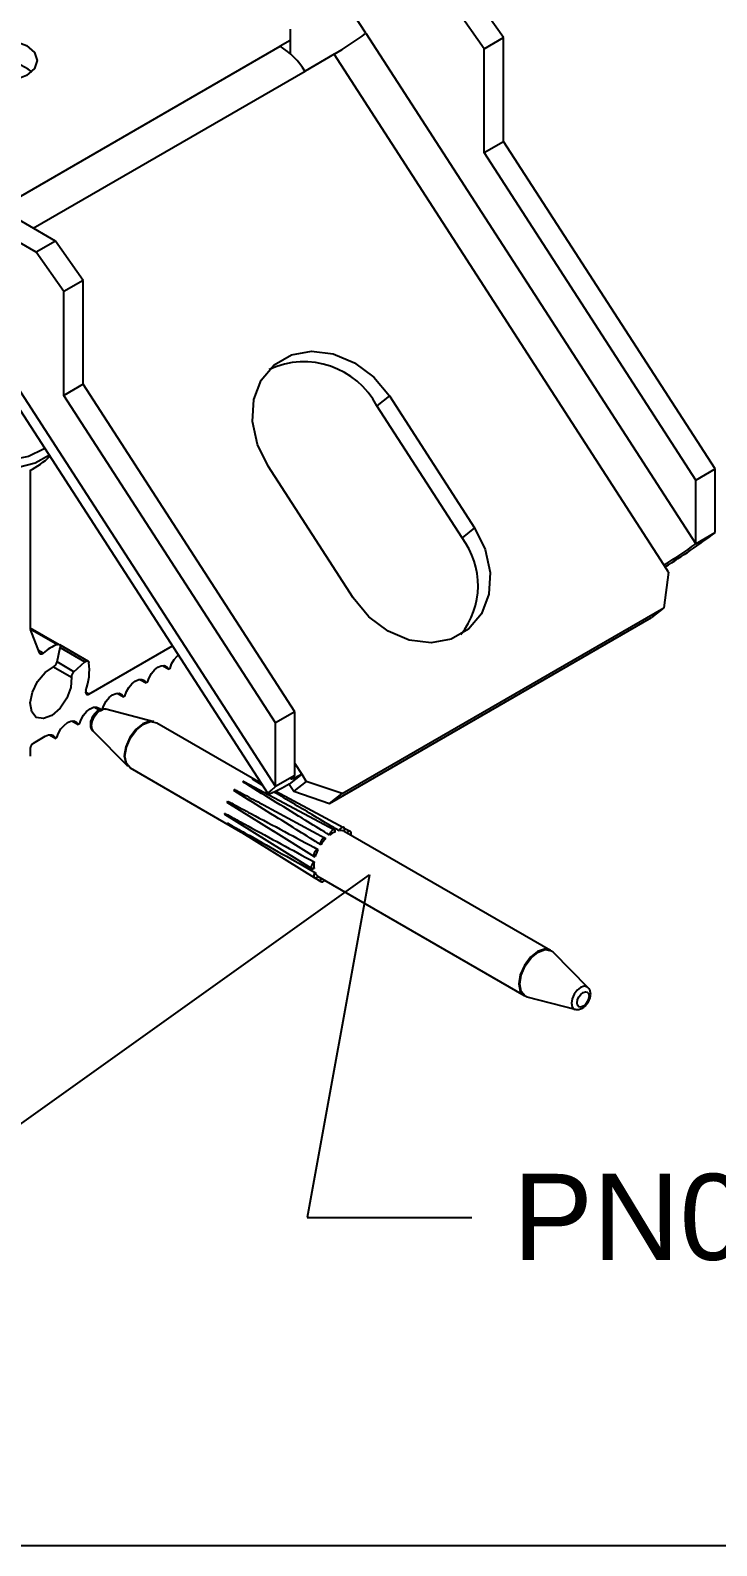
# Model space of a CAD drawing. Extents: x 0 to 9.71, y -8.92 to 0.
# Drawn here: x 2.93 to 4.431, y -8.919 to -5.609 of the extents above; entities that cross this region are included whole.
import ezdxf
from ezdxf import colors
from ezdxf.entities.mleader import LeaderData, LeaderLine
from ezdxf.math import Vec2, Vec3

# ---------------------------------------------------------------- set-up
doc = ezdxf.new("R2010")
doc.units = 0
doc.header["$LTSCALE"] = 0.5
doc.header["$MEASUREMENT"] = 0
for name, color, linetype in [('Brackets', 181, 'CONTINUOUS'), ('FAB DWG', 221, 'CONTINUOUS'), ('Hardware', 242, 'CONTINUOUS'), ('Housing', 150, 'CONTINUOUS')]:
    doc.layers.add(name, color=color, linetype=linetype)
doc.layers.add('Text-Unprinted', color=131, linetype='CONTINUOUS', plot=False)
doc.styles.get("Standard").update_dxf_attribs({"font": 'arial.ttf'})

msp = doc.modelspace()

# ---------------------------------------------------------------- linework, layer by layer
at = {"layer": 'Brackets', "transparency": 16777216}
for p, q in [((3.664, -5.6158), (3.5854, -5.4943)), ((3.9648, -5.6254), (3.9041, -5.5393)), ((3.9226, -5.6498), (3.8618, -5.5637)), ((3.4985, -5.6072), (3.4985, -5.6317)), ((3.664, -5.6158), (4.3852, -6.731)), ((3.9226, -5.6498), (3.9648, -5.6254)), ((3.9648, -5.8522), (3.9648, -5.6254)), ((2.8624, -5.9988), (3.4765, -5.6444)), ((3.4985, -5.6317), (3.4765, -5.6444)), ((3.4985, -5.6317), (3.4985, -5.6605)), ((3.9226, -5.8766), (3.9226, -5.6498)), ((3.5945, -5.6619), (3.5309, -5.6987)), ((4.3157, -6.7771), (3.5945, -5.6619)), ((2.9366, -6.0416), (3.5309, -5.6987)), ((3.9226, -5.8766), (3.9648, -5.8522)), ((4.4275, -6.5676), (3.9648, -5.8522)), ((4.3852, -6.592), (3.9226, -5.8766)), ((2.9429, -6.0941), (2.6948, -5.9509)), ((2.9852, -6.0697), (2.7371, -5.9265)), ((2.9852, -6.0697), (2.9429, -6.0941)), ((3.0459, -6.1558), (2.9852, -6.0697)), ((3.0036, -6.1802), (2.9429, -6.0941)), ((2.745, -6.1462), (3.4662, -7.2614)), ((3.0459, -6.1558), (3.0036, -6.1802)), ((3.0459, -6.3826), (3.0459, -6.1558)), ((3.4504, -7.2775), (2.7291, -6.1623)), ((3.0036, -6.407), (3.0036, -6.1802)), ((3.0459, -6.3826), (3.0036, -6.407)), ((3.5085, -7.0979), (3.0459, -6.3826)), ((3.4662, -7.1223), (3.0036, -6.407)), ((3.7153, -6.4082), (3.6882, -6.4299)), ((3.7153, -6.4082), (3.9017, -6.6963)), ((3.8745, -6.7181), (3.6882, -6.4299)), ((3.6365, -6.8494), (3.4502, -6.5612)), ((4.3852, -6.592), (4.4275, -6.5676)), ((4.4275, -6.7066), (4.4275, -6.5676)), ((4.3852, -6.731), (4.3852, -6.592)), ((3.9017, -6.6963), (3.8745, -6.7181)), ((4.3852, -6.731), (4.4275, -6.7066)), ((4.3259, -6.7928), (4.3157, -6.7771)), ((4.3259, -6.7928), (4.3155, -6.8707)), ((3.6118, -7.2768), (4.3155, -6.8707)), ((4.3155, -6.8707), (4.2884, -6.8924)), ((3.5846, -7.2985), (4.2884, -6.8924)), ((3.5085, -7.0979), (3.4662, -7.1223)), ((3.5085, -7.2369), (3.5085, -7.0979)), ((3.4662, -7.2614), (3.4662, -7.1223)), ((3.5085, -7.2109), (3.5236, -7.2343)), ((3.5085, -7.2369), (3.4662, -7.2614)), ((3.5236, -7.2343), (3.4964, -7.256)), ((3.5236, -7.2343), (3.5338, -7.25)), ((3.4964, -7.256), (3.5066, -7.2717)), ((3.5338, -7.25), (3.5066, -7.2717)), ((3.5066, -7.2717), (3.5846, -7.2985)), ((3.6118, -7.2768), (3.5338, -7.25)), ((3.5846, -7.2985), (3.6118, -7.2768))]:
    msp.add_line(p, q, dxfattribs=at)
at = {"layer": 'Brackets', "transparency": 16777216, "flags": 128}
for points in [[(2.9221, -5.7082), (2.8961, -5.7182), (2.8655, -5.7217), (2.8349, -5.7182), (2.8089, -5.7082), (2.7916, -5.6932), (2.7855, -5.6755), (2.7916, -5.6578), (2.8089, -5.6429), (2.8349, -5.6329), (2.8655, -5.6293), (2.8961, -5.6329), (2.9221, -5.6429), (2.9394, -5.6578), (2.9455, -5.6755), (2.9394, -5.6932), (2.9221, -5.7082)], [(3.4502, -6.5612), (3.4269, -6.5139), (3.4163, -6.4642), (3.4192, -6.4162), (3.4353, -6.3737), (3.4633, -6.3402), (3.5011, -6.3184), (3.5454, -6.3101), (3.5928, -6.3159), (3.6394, -6.3355), (3.6813, -6.3671), (3.7153, -6.4082)], [(3.9017, -6.6963), (3.9249, -6.7437), (3.9355, -6.7934), (3.9327, -6.8414), (3.9165, -6.8839), (3.8885, -6.9174), (3.8507, -6.9392), (3.8064, -6.9475), (3.759, -6.9416), (3.7125, -6.9221), (3.6705, -6.8905), (3.6365, -6.8494)], [(3.5236, -7.2343), (3.5159, -7.2386), (3.5095, -7.242), (3.5047, -7.2442), (3.5017, -7.2452), (3.5005, -7.2449), (3.5013, -7.2434), (3.504, -7.2407), (3.5085, -7.2369)], [(3.4964, -7.256), (3.481, -7.2647), (3.4682, -7.2714), (3.4586, -7.2758), (3.4526, -7.2778), (3.4503, -7.2773), (3.4519, -7.2743), (3.4573, -7.2689), (3.4662, -7.2614)]]:
    msp.add_lwpolyline(points, dxfattribs=at)
at = {"layer": 'Brackets', "transparency": 16777216}
for centre, radius, start, end in [((3.2631, -5.0875), 0.6632, 299.9811, 307.1902), ((3.3886, -5.7869), 0.1674, 31.817, 58.3266), ((2.8655, -5.7861), 0.1097, 51.7505, 128.0891), ((3.5283, -6.5144), 0.1808, 27.8416, 114.665), ((3.7363, -6.8219), 0.1729, 321.6202, 36.9167), ((3.6377, -5.6657), 1.3066, 301.3927, 307.1913), ((3.9843, -6.2027), 0.6632, 299.9811, 307.1902)]:
    msp.add_arc(centre, radius, start, end, dxfattribs=at)
at = {"layer": 'FAB DWG', "transparency": 16777216}
msp.add_arc((3.3776, -7.27), 0.00242, 103.5954, 178.8127, dxfattribs=at)
at = {"layer": 'Hardware', "transparency": 16777216}
for p, q in [((3.0955, -7.0919), (3.2001, -7.1192)), ((3.1436, -7.2171), (3.0676, -7.1402)), ((3.2066, -7.1218), (3.4343, -7.2532)), ((3.3908, -7.3609), (3.1491, -7.2214)), ((3.4375, -7.2581), (3.4158, -7.2453)), ((3.4173, -7.2447), (3.4349, -7.2541)), ((3.3973, -7.25), (3.5953, -7.356)), ((3.4674, -7.2716), (3.6152, -7.3507)), ((3.4627, -7.3593), (3.3607, -7.296)), ((3.4404, -7.3015), (3.5753, -7.3737)), ((3.5463, -7.4408), (3.3555, -7.3224)), ((3.5517, -7.4608), (3.3609, -7.3423)), ((3.5517, -7.4146), (3.4622, -7.3591)), ((3.6165, -7.3584), (4.068, -7.6189)), ((3.6166, -7.352), (3.6299, -7.3591)), ((3.5663, -7.4692), (3.5534, -7.4612)), ((4.0105, -7.7186), (3.559, -7.458)), ((4.0735, -7.6232), (4.1495, -7.7002)), ((4.1216, -7.7485), (4.017, -7.7212))]:
    msp.add_line(p, q, dxfattribs=at)
at = {"layer": 'Hardware', "transparency": 16777216, "flags": 128}
for points in [[(2.9619, -6.5222), (2.9593, -6.5247), (2.9261, -6.5403), (2.8855, -6.5483), (2.8425, -6.5479), (2.8021, -6.539), (2.7694, -6.5229), (2.7482, -6.5013), (2.741, -6.477), (2.7489, -6.4528), (2.7707, -6.4317), (2.8028, -6.4166)], [(2.9719, -6.5377), (2.9412, -6.5547), (2.9014, -6.5653), (2.8577, -6.5679), (2.8147, -6.5622), (2.7772, -6.5488), (2.7492, -6.5292), (2.7337, -6.5056), (2.7324, -6.4804), (2.7373, -6.468)], [(3.0676, -7.1402), (3.0653, -7.1368), (3.0638, -7.1288), (3.0653, -7.1191), (3.0696, -7.1091), (3.0761, -7.1004), (3.0837, -7.0942), (3.0914, -7.0916), (3.0955, -7.0919)], [(3.2001, -7.1192), (3.1918, -7.1186), (3.1763, -7.124), (3.1608, -7.1365), (3.1477, -7.1542), (3.1389, -7.1744), (3.1358, -7.1941)], [(3.1491, -7.2214), (3.1491, -7.2214), (3.1403, -7.2113), (3.1372, -7.1951), (3.1403, -7.1753), (3.1491, -7.155), (3.1623, -7.1372), (3.1779, -7.1247), (3.1934, -7.1193), (3.2066, -7.1218)], [(3.1358, -7.1941), (3.1389, -7.2102), (3.1436, -7.2171)], [(3.5763, -7.3746), (3.5746, -7.3735), (3.5724, -7.3735), (3.57, -7.3748), (3.5677, -7.377), (3.5659, -7.3799), (3.5648, -7.3831), (3.5645, -7.386), (3.5653, -7.3883)], [(3.5972, -7.3599), (3.5967, -7.3575), (3.5953, -7.356), (3.5932, -7.3557), (3.5909, -7.3565), (3.5885, -7.3584), (3.5864, -7.3611), (3.585, -7.3642), (3.5845, -7.3673)], [(3.6164, -7.3587), (3.6172, -7.3556), (3.6169, -7.3529), (3.6158, -7.3511), (3.614, -7.3503), (3.6117, -7.3507), (3.6093, -7.3523), (3.6071, -7.3547), (3.6054, -7.3577)], [(3.6312, -7.3669), (3.6316, -7.3652), (3.6318, -7.3623), (3.631, -7.3601), (3.6294, -7.3589), (3.6272, -7.3589), (3.6248, -7.36), (3.6227, -7.362)], [(3.5593, -7.3987), (3.5569, -7.3992), (3.5545, -7.4008), (3.5523, -7.4033), (3.5507, -7.4064), (3.55, -7.4095), (3.5501, -7.4122), (3.5511, -7.4142), (3.5529, -7.4151)], [(3.5507, -7.4258), (3.5483, -7.4278), (3.5463, -7.4306), (3.545, -7.4337), (3.5445, -7.4367), (3.545, -7.4392), (3.5463, -7.4408), (3.5483, -7.4412), (3.5507, -7.4405)], [(3.5529, -7.4487), (3.5511, -7.4517), (3.5501, -7.4548), (3.55, -7.4577), (3.5507, -7.4599), (3.5523, -7.4611), (3.5545, -7.4611), (3.5569, -7.4599), (3.5593, -7.4578)], [(3.5652, -7.4615), (3.5645, -7.4643), (3.5648, -7.467), (3.5659, -7.4689), (3.5677, -7.4697), (3.57, -7.4693), (3.5724, -7.4677), (3.5737, -7.4665)], [(4.068, -7.6189), (4.0548, -7.6164), (4.0392, -7.6218), (4.0237, -7.6343), (4.0105, -7.6521), (4.0016, -7.6725), (3.9986, -7.6922)], [(4.017, -7.7212), (4.0121, -7.7192), (4.0033, -7.7091), (4.0003, -7.693), (4.0033, -7.6733), (4.0121, -7.6531), (4.0252, -7.6354), (4.0407, -7.6229), (4.0562, -7.6175), (4.0694, -7.62), (4.0735, -7.6232)], [(3.9986, -7.6922), (4.0016, -7.7084), (4.0105, -7.7185), (4.0105, -7.7186)], [(4.1495, -7.7002), (4.1474, -7.6986), (4.141, -7.6974), (4.1333, -7.7), (4.1257, -7.7062), (4.1192, -7.7149), (4.1149, -7.7249), (4.1134, -7.7346), (4.1149, -7.7425), (4.1192, -7.7475), (4.1216, -7.7485)], [(4.1519, -7.7187), (4.1509, -7.7251), (4.1481, -7.7316), (4.1439, -7.7373), (4.1389, -7.7413), (4.1339, -7.7431), (4.1296, -7.7423), (4.1268, -7.739), (4.1258, -7.7338), (4.1268, -7.7275), (4.1296, -7.7209), (4.1339, -7.7152), (4.1389, -7.7112), (4.1439, -7.7094), (4.1481, -7.7103), (4.1509, -7.7135), (4.1519, -7.7187)]]:
    msp.add_lwpolyline(points, dxfattribs=at)
at = {"layer": 'Hardware', "transparency": 16777216}
for centre, radius, start, end in [((2.8653, -6.4339), 0.151, 295.0415, 315.5631), ((3.4169, -7.246), 0.00134, 76.1636, 147.9466), ((3.397, -7.2517), 0.00172, 81.2305, 169.4676), ((3.363, -7.2953), 0.00242, 121.1936, 196.3966), ((3.3569, -7.3213), 0.00172, 130.5385, 218.7749), ((3.3618, -7.3414), 0.00129, 150.4464, 225.4477), ((3.6426, -7.4391), 0.0925, 135.7519, 146.6562), ((3.6176, -7.41), 0.054, 112.1779, 127.8044), ((3.6089, -7.3808), 0.0233, 71.1714, 98.584), ((3.642, -7.4402), 0.0926, 153.3439, 164.2463), ((3.6043, -7.4332), 0.0541, 172.1909, 187.8091), ((3.5746, -7.4402), 0.0234, 201.3933, 228.7933)]:
    msp.add_arc(centre, radius, start, end, dxfattribs=at)
for points, knots in [([(3.0678, -7.14), (3.0674, -7.1397), (3.0652, -7.1381), (3.0631, -7.1331), (3.0618, -7.1257), (3.0631, -7.1166), (3.0674, -7.1068), (3.0745, -7.098), (3.0826, -7.0927), (3.09, -7.0907), (3.0938, -7.0918), (3.0951, -7.0921)], [0, 0, 0, 0, 0.022764, 0.124613, 0.235314, 0.368462, 0.515053, 0.662518, 0.818102, 0.938381, 1, 1, 1, 1]), ([(3.5653, -7.3883), (3.5615, -7.3859), (3.5415, -7.3735), (3.4781, -7.3341), (3.4185, -7.297), (3.3752, -7.27)], [0, 0, 0, 0, 0.058989, 0.315059, 1, 1, 1, 1]), ([(3.377, -7.2677), (3.3775, -7.2679), (3.3813, -7.27), (3.3984, -7.2791), (3.4191, -7.2901), (3.4364, -7.2994), (3.4405, -7.3016)], [0, 0, 0, 0, 0.023421, 0.18028, 0.807717, 1, 1, 1, 1]), ([(3.5845, -7.3673), (3.5808, -7.365), (3.5609, -7.3528), (3.4978, -7.3141), (3.4385, -7.2778), (3.3953, -7.2514)], [0, 0, 0, 0, 0.058989, 0.3150592, 1, 1, 1, 1]), ([(3.6054, -7.3577), (3.6017, -7.3555), (3.5818, -7.3437), (3.5343, -7.3155), (3.4906, -7.2896), (3.4631, -7.2733)], [0, 0, 0, 0, 0.07859, 0.419749, 1, 1, 1, 1]), ([(3.3617, -7.2932), (3.3622, -7.2935), (3.366, -7.2955), (3.3829, -7.3045), (3.4482, -7.3393), (3.5103, -7.3725), (3.5593, -7.3987)], [0, 0, 0, 0, 0.007458, 0.057409, 0.257212, 1, 1, 1, 1]), ([(3.3558, -7.32), (3.3562, -7.3202), (3.36, -7.3223), (3.3766, -7.3313), (3.4411, -7.3663), (3.5024, -7.3996), (3.5507, -7.4258)], [0, 0, 0, 0, 0.007458, 0.057409, 0.257212, 1, 1, 1, 1]), ([(3.3607, -7.3408), (3.3611, -7.341), (3.3648, -7.3431), (3.3812, -7.3524), (3.4448, -7.3881), (3.5052, -7.422), (3.5529, -7.4487)], [0, 0, 0, 0, 0.0074583, 0.057409, 0.2572117, 1, 1, 1, 1]), ([(4.1493, -7.7004), (4.1497, -7.7006), (4.1518, -7.7021), (4.1541, -7.7072), (4.1546, -7.712), (4.1549, -7.7146)], [0, 0, 0, 0, 0.082113, 0.505193, 1, 1, 1, 1]), ([(4.1549, -7.7146), (4.1546, -7.7177), (4.154, -7.7241), (4.1494, -7.7339), (4.1423, -7.7426), (4.1342, -7.7478), (4.1268, -7.7496), (4.1231, -7.7486), (4.1219, -7.7482)], [0, 0, 0, 0, 0.173764, 0.366506, 0.560374, 0.765446, 0.922263, 1, 1, 1, 1])]:
    msp.add_open_spline(points, degree=3, knots=knots, dxfattribs=at)
at = {"layer": 'Housing', "transparency": 16777216}
for p, q in [((2.9306, -5.6975), (2.9306, -5.7024)), ((2.9303, -6.5703), (2.9302, -6.9159)), ((2.9302, -6.9144), (2.9935, -6.9509)), ((2.9302, -6.9165), (2.9897, -6.9508)), ((2.9501, -6.9691), (2.9306, -6.9185)), ((2.9582, -6.9696), (2.9481, -6.9638)), ((2.9889, -6.9892), (2.9953, -6.9577)), ((2.9939, -6.9512), (3.0564, -6.9872)), ((2.9953, -6.9578), (3.0496, -6.9891)), ((3.0583, -7.0593), (3.241, -6.9538)), ((2.9811, -6.9997), (3.0203, -7.0223)), ((3.0255, -7.0104), (2.9889, -6.9892)), ((3.0255, -7.0104), (3.0496, -6.9891)), ((3.2191, -6.9969), (3.2329, -7.0049)), ((3.2358, -7.0031), (3.2329, -7.0049)), ((3.1696, -7.0272), (3.1834, -7.0351)), ((3.1864, -7.0333), (3.1834, -7.0351)), ((3.0583, -7.0593), (3.0512, -7.0552)), ((3.1202, -7.0575), (3.134, -7.0654)), ((3.137, -7.0636), (3.134, -7.0654)), ((3.0708, -7.0877), (3.0846, -7.0957)), ((3.0875, -7.0939), (3.0846, -7.0957)), ((2.9719, -7.1483), (2.9857, -7.1563)), ((3.0213, -7.118), (3.0351, -7.126)), ((3.0381, -7.1242), (3.0351, -7.126)), ((2.9302, -7.1785), (2.9302, -7.1952)), ((2.9373, -7.1663), (2.9627, -7.1516)), ((2.9886, -7.1545), (2.9857, -7.1563))]:
    msp.add_line(p, q, dxfattribs=at)
at = {"layer": 'Housing', "transparency": 16777216, "flags": 128}
for points in [[(2.9897, -6.9508), (2.9911, -6.9505), (2.9924, -6.9505), (2.9935, -6.9509), (2.9944, -6.9517), (2.9951, -6.9528), (2.9955, -6.9543), (2.9955, -6.9559), (2.9953, -6.9577)], [(2.9501, -6.9691), (2.9507, -6.9701), (2.9514, -6.9709), (2.9523, -6.9714), (2.9533, -6.9716), (2.9545, -6.9715), (2.9557, -6.9712), (2.957, -6.9705), (2.9582, -6.9696)], [(3.2358, -7.0031), (3.2393, -6.9933), (3.2445, -6.9841), (3.2512, -6.9762), (3.254, -6.9739)], [(3.0203, -7.0223), (3.0188, -7.0446), (3.01, -7.0686), (2.9954, -7.0902), (2.9773, -7.1059), (2.959, -7.113), (2.9434, -7.1102), (2.9333, -7.0981), (2.9302, -7.0787), (2.9348, -7.0552), (2.9463, -7.0317), (2.9626, -7.0121), (2.9811, -6.9997)], [(3.0496, -6.9891), (3.051, -6.988), (3.0525, -6.9872), (3.0539, -6.9868), (3.0552, -6.9868), (3.0564, -6.9872), (3.0573, -6.988), (3.058, -6.9891), (3.0584, -6.9905)], [(3.1864, -7.0333), (3.1898, -7.0236), (3.1951, -7.0144), (3.2017, -7.0065), (3.2091, -7.0006), (3.2166, -6.9974), (3.2235, -6.997), (3.229, -6.9996), (3.2329, -7.0049)], [(3.137, -7.0636), (3.1404, -7.0539), (3.1457, -7.0447), (3.1523, -7.0367), (3.1597, -7.0309), (3.1672, -7.0276), (3.174, -7.0273), (3.1796, -7.0299), (3.1834, -7.0351)], [(3.0518, -7.0514), (3.0513, -7.0536), (3.0512, -7.0557), (3.0515, -7.0575), (3.0523, -7.0589), (3.0534, -7.0598), (3.0549, -7.0602), (3.0565, -7.06), (3.0583, -7.0593)], [(3.0875, -7.0939), (3.0909, -7.0842), (3.0962, -7.0749), (3.1029, -7.067), (3.1103, -7.0612), (3.1177, -7.0579), (3.1246, -7.0576), (3.1302, -7.0602), (3.134, -7.0654)], [(3.0381, -7.1242), (3.0415, -7.1145), (3.0468, -7.1052), (3.0534, -7.0973), (3.0608, -7.0915), (3.0683, -7.0882), (3.0751, -7.0879), (3.0807, -7.0904), (3.0846, -7.0957)], [(2.9627, -7.1516), (2.9664, -7.1498), (2.97, -7.1486), (2.9734, -7.1482), (2.9766, -7.1485), (2.9795, -7.1494), (2.982, -7.1511), (2.9841, -7.1534), (2.9857, -7.1563)], [(2.9886, -7.1545), (2.9921, -7.1447), (2.9973, -7.1355), (3.004, -7.1276), (3.0114, -7.1217), (3.0189, -7.1185), (3.0257, -7.1181), (3.0313, -7.1207), (3.0351, -7.126)]]:
    msp.add_lwpolyline(points, dxfattribs=at)
at = {"layer": 'Housing', "transparency": 16777216}
for centre, radius, start, end in [((2.9373, -6.9161), 0.00711, 179.0363, 199.9561), ((3.0321, -7.0574), 0.1147, 111.6915, 130.0884), ((2.974, -6.9863), 0.0151, 298.0738, 348.9813), ((3.0354, -7.0218), 0.0151, 131.023, 181.9207), ((2.9266, -7.0072), 0.1328, 340.563, 7.2079), ((2.9455, -7.1792), 0.0154, 122.6078, 177.3922)]:
    msp.add_arc(centre, radius, start, end, dxfattribs=at)
at = {"layer": 'Text-Unprinted', "ltscale": 0.5, "transparency": 16777216}
msp.add_lwpolyline([(0, 0), (9.7064, 0), (9.7064, -8.9194), (0, -8.9194)], close=True, dxfattribs=at)

# ---------------------------------------------------------------- leaders
at = {"layer": 'FAB DWG', "transparency": 16777216}
ml = msp.add_multileader_mtext('Standard', dxfattribs=at)
ml.set_content('PN00014', color=256)
ml.set_leader_properties()
ml.build(insert=Vec2(0, 0))
ml.multileader.update_dxf_attribs({"text_right_attachment_type": 2, "dogleg_length": 0.36, "arrow_head_size": 0.188})
ctx = ml.context
ctx.base_point, ctx.char_height, ctx.arrow_head_size, ctx.landing_gap_size, ctx.plane_origin = Vec3(3.8954, -8.2028), 0.188, 0.188, 0.09, Vec3(4.0967, -10.6734)
ctx.right_attachment = 2
notes = []
notes.append((ctx, [(0, (1, 1, 0), (3.5354, -8.2028), (1, 0), 0.36, [(1, [(1.9435, -8.6866), (3.6717, -7.4541)], 0, [])])]))
ctx.mtext.insert, ctx.mtext.flow_direction = Vec3(3.9854, -8.1072), 5
for ctx, leaders in notes:
    for number, flags, end, landing, length, lines in leaders:
        leader = LeaderData()
        leader.index, (leader.has_last_leader_line, leader.has_dogleg_vector, leader.attachment_direction) = number, flags
        leader.last_leader_point, leader.dogleg_vector, leader.dogleg_length = Vec3(end), Vec3(landing), length
        for number, points, colour, breaks in lines:
            line = LeaderLine()
            line.index, line.vertices, line.color, line.breaks = number, Vec3.list(points), colors.encode_raw_color(colour), breaks
            leader.lines.append(line)
        ctx.leaders.append(leader)

doc.saveas('drawing.dxf')
